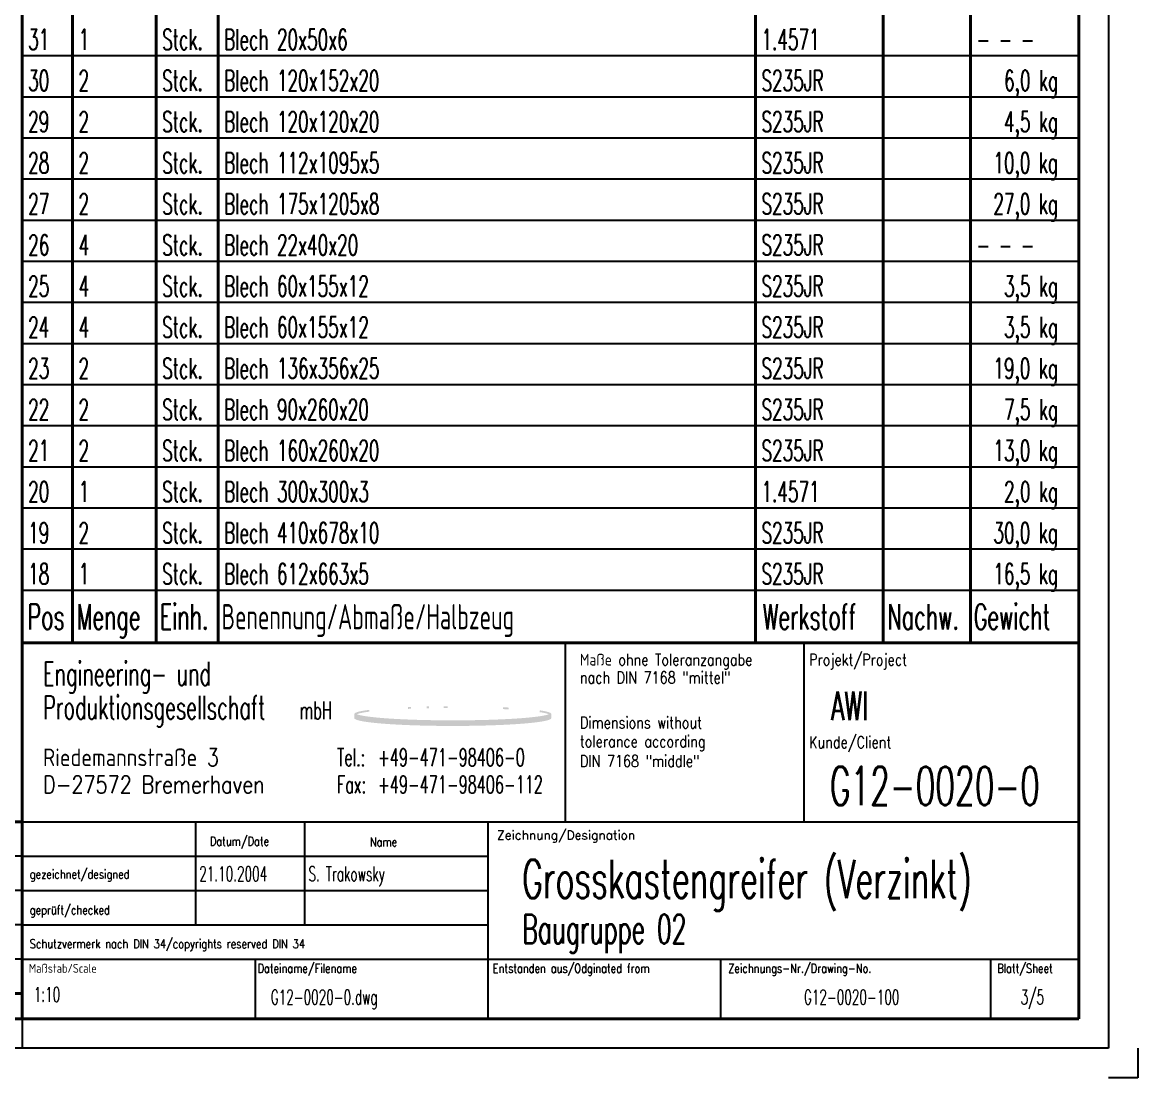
# Model space of a CAD drawing. Extents: x -2850 to -1661, y 5788 to 6629.
# Drawn here: x -1851.4 to -1661.4, y 5787.8 to 5967.5 of the extents above; entities that cross this region are included whole.
import ezdxf

# ---------------------------------------------------------------- set-up
doc = ezdxf.new("R2010")
doc.units = 0
for name, color, linetype, lineweight in [('TEXT_3', 6, 'CONTINUOUS', 25), ('TEXT_5', 7, 'CONTINUOUS', 40), ('TEXT_7', 1, 'CONTINUOUS', 60), ('VOLL_03', 6, 'CONTINUOUS', 25), ('VOLL_05', 7, 'CONTINUOUS', 40)]:
    doc.layers.add(name, color=color, linetype=linetype, lineweight=lineweight)
doc.styles.add('ROMANS', font='romans.shx', dxfattribs={"width": 0.6, "height": 80})

msp = doc.modelspace()

# ---------------------------------------------------------------- hatches: boundary and pattern name
at = {"layer": 'VOLL_03'}
h = msp.add_hatch(color=256, dxfattribs=at)
edge = h.paths.add_edge_path()
edge.add_spline(control_points=[(-1794.8249, 5849.0822), (-1794.8249, 5849.0821), (-1794.8249, 5849.0819), (-1794.8249, 5849.0818), (-1794.8249, 5849.0139), (-1794.7794, 5848.9537), (-1794.6672, 5848.8692), (-1794.6131, 5848.8398), (-1794.4703, 5848.7762), (-1794.3895, 5848.7462), (-1794.2003, 5848.6864), (-1794.0932, 5848.6572), (-1793.7338, 5848.5706), (-1793.4427, 5848.5137), (-1792.5652, 5848.372), (-1791.9041, 5848.2898), (-1790.3667, 5848.1388), (-1789.4924, 5848.07), (-1787.2778, 5847.9301), (-1785.8752, 5847.865), (-1782.887, 5847.7695), (-1781.3043, 5847.7388), (-1777.5212, 5847.709), (-1775.3017, 5847.726), (-1771.1125, 5847.8254), (-1769.1399, 5847.9072), (-1765.7535, 5848.1243), (-1764.3393, 5848.2587), (-1762.8207, 5848.4799), (-1762.4225, 5848.5534), (-1761.9188, 5848.6743), (-1761.7591, 5848.7216), (-1761.5682, 5848.7954), (-1761.5123, 5848.8207), (-1761.4157, 5848.8709), (-1761.3792, 5848.8942), (-1761.33, 5848.937), (-1761.3118, 5848.9561), (-1761.2872, 5848.9896), (-1761.275, 5849.0124), (-1761.263, 5849.0497), (-1761.2603, 5849.0637), (-1761.2596, 5849.0773)], knot_values=[6.2829725, 6.2829725, 6.2829725, 6.2829725, 6.28318531, 6.28318531, 6.28318531, 6.3879189, 6.3879189, 6.45731052, 6.45731052, 6.52670214, 6.52670214, 6.59609376, 6.59609376, 6.734877, 6.734877, 6.95555178, 6.95555178, 7.17622657, 7.17622657, 7.46550953, 7.46550953, 7.7547925, 7.7547925, 8.14714172, 8.14714172, 8.53949094, 8.53949094, 8.93184016, 8.93184016, 9.11163144, 9.11163144, 9.22343073, 9.22343073, 9.27824886, 9.27824886, 9.33306699, 9.33306699, 9.36615228, 9.36615228, 9.39923756, 9.39923756, 9.42137455, 9.42137455, 9.42137455, 9.42137455], degree=3, periodic=0)
edge.add_line((-1761.2596, 5849.0773), (-1761.2601, 5849.7093))
edge.add_spline(control_points=[(-1761.2601, 5849.7093), (-1761.2585, 5849.7259), (-1761.2599, 5849.7418), (-1761.271, 5849.7858), (-1761.2862, 5849.8134), (-1761.3276, 5849.8634), (-1761.3534, 5849.886), (-1761.4395, 5849.9468), (-1761.5179, 5849.9861), (-1761.7083, 5850.0617), (-1761.822, 5850.098), (-1762.2697, 5850.2184), (-1762.6921, 5850.301), (-1763.2147, 5850.3792)], knot_values=[9.41798981, 9.41798981, 9.41798981, 9.41798981, 9.44465877, 9.44465877, 9.49007998, 9.49007998, 9.53550119, 9.53550119, 9.62088724, 9.62088724, 9.70627329, 9.70627329, 9.90752273, 9.90752273, 9.90752273, 9.90752273], degree=3, periodic=0)
edge.add_line((-1763.2147, 5850.3792), (-1763.2607, 5850.0717))
edge.add_spline(control_points=[(-1763.2607, 5850.0717), (-1762.9728, 5850.0285), (-1762.7168, 5849.9842), (-1762.4068, 5849.9217), (-1762.324, 5849.9038), (-1762.2082, 5849.877), (-1762.171, 5849.868), (-1762.0994, 5849.8502), (-1762.0651, 5849.8413), (-1761.961, 5849.8132), (-1761.8969, 5849.7942), (-1761.7837, 5849.7566), (-1761.7347, 5849.7382), (-1761.6923, 5849.7202)], knot_values=[9.60783591, 9.60783591, 9.60783591, 9.60783591, 9.72033763, 9.72033763, 9.76514113, 9.76514113, 9.78754288, 9.78754288, 9.80994463, 9.80994463, 9.85873368, 9.85873368, 9.90752273, 9.90752273, 9.90752273, 9.90752273], degree=3, periodic=0)
edge.add_spline(control_points=[(-1761.6923, 5849.7202), (-1761.6976, 5849.718), (-1761.7029, 5849.7157), (-1761.7228, 5849.7075), (-1761.7379, 5849.7015), (-1761.8139, 5849.6726), (-1761.8853, 5849.6491), (-1762.0497, 5849.6018), (-1762.1426, 5849.5781), (-1762.312, 5849.539), (-1762.3818, 5849.5238), (-1762.6277, 5849.4733), (-1762.8216, 5849.4381), (-1763.25, 5849.369), (-1763.4846, 5849.3351), (-1764.2999, 5849.2289), (-1764.9544, 5849.16), (-1766.0558, 5849.0651), (-1766.4429, 5849.0348), (-1767.2539, 5848.9774), (-1767.6779, 5848.9502), (-1768.6088, 5848.8965), (-1769.1194, 5848.8703), (-1770.3459, 5848.8146), (-1771.0745, 5848.7868), (-1772.5749, 5848.7396), (-1773.3466, 5848.7202), (-1775.8133, 5848.6736), (-1777.5577, 5848.6625), (-1781.0069, 5848.6828), (-1782.7118, 5848.7139), (-1785.0772, 5848.7888), (-1785.8156, 5848.8174), (-1787.2303, 5848.8828), (-1787.9066, 5848.9196), (-1789.0334, 5848.9911), (-1789.5001, 5849.0243), (-1790.3828, 5849.0945), (-1790.799, 5849.1316), (-1791.4809, 5849.1996), (-1791.7586, 5849.23), (-1792.2496, 5849.2888), (-1792.4666, 5849.3171), (-1792.8716, 5849.3748), (-1793.0595, 5849.4042), (-1793.3846, 5849.4604), (-1793.5251, 5849.487), (-1793.7175, 5849.5271), (-1793.7785, 5849.5405), (-1793.8941, 5849.5672), (-1793.9487, 5849.5805), (-1794.0829, 5849.6153), (-1794.1572, 5849.6368), (-1794.2879, 5849.6792), (-1794.3434, 5849.6998), (-1794.3915, 5849.7201)], knot_values=[6.46649832, 6.46649832, 6.46649832, 6.46649832, 6.47247931, 6.47247931, 6.48851105, 6.48851105, 6.54871178, 6.54871178, 6.60891251, 6.60891251, 6.64700342, 6.64700342, 6.73581924, 6.73581924, 6.82463506, 6.82463506, 7.0214908, 7.0214908, 7.11991867, 7.11991867, 7.21834654, 7.21834654, 7.32787565, 7.32787565, 7.47300283, 7.47300283, 7.61813002, 7.61813002, 7.92866784, 7.92866784, 8.23920567, 8.23920567, 8.3868161, 8.3868161, 8.53442654, 8.53442654, 8.64755923, 8.64755923, 8.76069193, 8.76069193, 8.84653328, 8.84653328, 8.9227087, 8.9227087, 8.99888413, 8.99888413, 9.0659907, 9.0659907, 9.09954398, 9.09954398, 9.13309726, 9.13309726, 9.18746742, 9.18746742, 9.24183758, 9.24183758, 9.24183758, 9.24183758], degree=3, periodic=0)
edge.add_spline(control_points=[(-1794.3915, 5849.7201), (-1794.3867, 5849.7222), (-1794.3818, 5849.7242), (-1794.3697, 5849.7292), (-1794.3624, 5849.7322), (-1794.3476, 5849.7381), (-1794.3401, 5849.741), (-1794.309, 5849.7527), (-1794.2841, 5849.7616), (-1794.1939, 5849.792), (-1794.1205, 5849.8139), (-1793.9543, 5849.8584), (-1793.8623, 5849.8808), (-1793.6525, 5849.9274), (-1793.5331, 5849.9516), (-1793.2748, 5849.9994), (-1793.1358, 5850.0231), (-1792.7618, 5850.0821), (-1792.5145, 5850.117), (-1792.2469, 5850.151)], knot_values=[5.73017408, 5.73017408, 5.73017408, 5.73017408, 5.73573322, 5.73573322, 5.74367422, 5.74367422, 5.75161521, 5.75161521, 5.77505486, 5.77505486, 5.83081936, 5.83081936, 5.88658386, 5.88658386, 5.94723737, 5.94723737, 6.00789088, 6.00789088, 6.09999644, 6.09999644, 6.09999644, 6.09999644], degree=3, periodic=0)
edge.add_line((-1792.2469, 5850.151), (-1792.2861, 5850.4595))
edge.add_spline(control_points=[(-1792.2861, 5850.4595), (-1792.6971, 5850.4073), (-1793.0619, 5850.3529), (-1793.662, 5850.2456), (-1793.9066, 5850.1928), (-1794.2384, 5850.1045), (-1794.3496, 5850.07), (-1794.5153, 5850.0071), (-1794.5776, 5849.9788), (-1794.6847, 5849.9216), (-1794.7223, 5849.8961), (-1794.7674, 5849.8511), (-1794.7811, 5849.8349), (-1794.8001, 5849.8073), (-1794.809, 5849.7902), (-1794.8217, 5849.7547), (-1794.8249, 5849.7383), (-1794.8249, 5849.7201), (-1794.8249, 5849.7143), (-1794.8246, 5849.7085), (-1794.824, 5849.7028)], knot_values=[5.73017408, 5.73017408, 5.73017408, 5.73017408, 5.87025081, 5.87025081, 5.99745798, 5.99745798, 6.07897029, 6.07897029, 6.14085496, 6.14085496, 6.20273963, 6.20273963, 6.22894091, 6.22894091, 6.25514219, 6.25514219, 6.28318531, 6.28318531, 6.28318531, 6.29215563, 6.29215563, 6.29215563, 6.29215563], degree=3, periodic=0)
edge.add_line((-1794.824, 5849.7028), (-1794.8249, 5849.0822))
h = msp.add_hatch(color=256, dxfattribs=at)
edge = h.paths.add_edge_path()
edge.add_spline(control_points=[(-1785.1819, 5850.6457), (-1785.3411, 5850.6399), (-1785.499, 5850.6338), (-1785.6557, 5850.6275)], knot_values=[11.43710151, 11.43710151, 11.43710151, 11.43710151, 11.46871368, 11.46871368, 11.46871368, 11.46871368], degree=3, periodic=0)
edge.add_line((-1785.6557, 5850.6275), (-1785.6682, 5850.9383))
edge.add_spline(control_points=[(-1785.6682, 5850.9383), (-1785.5112, 5850.9446), (-1785.3529, 5850.9507), (-1785.1934, 5850.9565)], knot_values=[11.43710151, 11.43710151, 11.43710151, 11.43710151, 11.46871368, 11.46871368, 11.46871368, 11.46871368], degree=3, periodic=0)
edge.add_line((-1785.1934, 5850.9565), (-1785.1819, 5850.6457))
edge = h.paths.add_edge_path()
edge.add_line((-1782.4838, 5850.7241), (-1782.4906, 5851.035))
edge.add_spline(control_points=[(-1782.4906, 5851.035), (-1782.3626, 5851.0378), (-1782.2343, 5851.0404), (-1782.1055, 5851.043)], knot_values=[11.24086043, 11.24086043, 11.24086043, 11.24086043, 11.26464693, 11.26464693, 11.26464693, 11.26464693], degree=3, periodic=0)
edge.add_line((-1782.1055, 5851.043), (-1782.0995, 5850.732))
edge.add_spline(control_points=[(-1782.0995, 5850.732), (-1782.228, 5850.7295), (-1782.3561, 5850.7268), (-1782.4838, 5850.7241)], knot_values=[11.24086043, 11.24086043, 11.24086043, 11.24086043, 11.26464693, 11.26464693, 11.26464693, 11.26464693], degree=3, periodic=0)
h = msp.add_hatch(color=256, dxfattribs=at)
edge = h.paths.add_edge_path()
edge.add_spline(control_points=[(-1778.9271, 5851.0802), (-1779.1555, 5851.0792), (-1779.3837, 5851.0779), (-1779.6114, 5851.0762)], knot_values=[11.04850047, 11.04850047, 11.04850047, 11.04850047, 11.08950958, 11.08950958, 11.08950958, 11.08950958], degree=3, periodic=0)
edge.add_line((-1779.6114, 5851.0762), (-1779.6091, 5850.7652))
edge.add_spline(control_points=[(-1779.6091, 5850.7652), (-1779.3817, 5850.7669), (-1779.1539, 5850.7682), (-1778.9258, 5850.7691)], knot_values=[11.04850047, 11.04850047, 11.04850047, 11.04850047, 11.08950958, 11.08950958, 11.08950958, 11.08950958], degree=3, periodic=0)
edge.add_line((-1778.9258, 5850.7691), (-1778.9271, 5851.0802))
edge = h.paths.add_edge_path()
edge.add_line((-1769.5036, 5850.5875), (-1769.4892, 5850.8982))
edge.add_spline(control_points=[(-1769.4892, 5850.8982), (-1769.1633, 5850.883), (-1768.8443, 5850.867), (-1768.5326, 5850.8501)], knot_values=[10.39125293, 10.39125293, 10.39125293, 10.39125293, 10.45918112, 10.45918112, 10.45918112, 10.45918112], degree=3, periodic=0)
edge.add_line((-1768.5326, 5850.8501), (-1768.5495, 5850.5396))
edge.add_spline(control_points=[(-1768.5495, 5850.5396), (-1768.8603, 5850.5564), (-1769.1786, 5850.5724), (-1769.5036, 5850.5875)], knot_values=[10.39125293, 10.39125293, 10.39125293, 10.39125293, 10.45918112, 10.45918112, 10.45918112, 10.45918112], degree=3, periodic=0)

# ---------------------------------------------------------------- linework, layer by layer
at = {"layer": 'VOLL_03', "ltscale": 0.8}
for p, q in [((-1666.3783, 6623.8285), (-1666.3783, 5792.8285)), ((-1851.3783, 5797.8285), (-1851.3783, 5792.8285)), ((-1666.3783, 5792.8285), (-2845.3783, 5792.8285)), ((-1661.3783, 5792.8285), (-1661.3783, 5787.8285)), ((-1661.3783, 5787.8285), (-1666.3783, 5787.8285))]:
    msp.add_line(p, q, dxfattribs=at)
at = {"layer": 'VOLL_03'}
for p, q in [((-1851.3783, 5961.8607), (-1671.3783, 5961.8607)), ((-1851.3783, 5954.8607), (-1671.3783, 5954.8607)), ((-1851.3783, 5947.8607), (-1671.3783, 5947.8607)), ((-1851.3783, 5940.8607), (-1671.3783, 5940.8607)), ((-1851.3783, 5933.8607), (-1671.3783, 5933.8607)), ((-1851.3783, 5926.8607), (-1671.3783, 5926.8607)), ((-1851.3783, 5919.8607), (-1671.3783, 5919.8607)), ((-1851.3783, 5912.8607), (-1671.3783, 5912.8607)), ((-1851.3783, 5905.8607), (-1671.3783, 5905.8607)), ((-1851.3783, 5898.8607), (-1671.3783, 5898.8607)), ((-1851.3783, 5891.8607), (-1671.3783, 5891.8607)), ((-1851.3783, 5884.8607), (-1671.3783, 5884.8607)), ((-1851.3783, 5877.8607), (-1671.3783, 5877.8607)), ((-1851.3783, 5870.8607), (-1671.3783, 5870.8607)), ((-1758.8873, 5861.8607), (-1758.8873, 5831.3691)), ((-1718.232, 5861.8607), (-1718.232, 5831.3691)), ((-1851.3783, 5831.3691), (-1671.3783, 5831.3691)), ((-1821.9032, 5831.3691), (-1821.9032, 5813.8491)), ((-1803.2966, 5831.3691), (-1803.2966, 5813.8491)), ((-1772.1003, 5831.3691), (-1772.1003, 5797.8284)), ((-1851.3783, 5825.5291), (-1937.8278, 5825.5291)), ((-1851.3783, 5825.5291), (-1772.1003, 5825.5291)), ((-1851.3783, 5819.6891), (-1937.8278, 5819.6891)), ((-1851.3783, 5819.6891), (-1772.1003, 5819.6891)), ((-1851.3783, 5813.8491), (-1937.8278, 5813.8491)), ((-1851.3783, 5813.8491), (-1772.1003, 5813.8491)), ((-1851.3783, 5807.9923), (-1937.8278, 5807.9923)), ((-1851.3783, 5807.9923), (-1772.1003, 5807.9923)), ((-1811.7393, 5807.9923), (-1811.7393, 5797.8284)), ((-1772.1003, 5807.9923), (-1671.3783, 5807.9923)), ((-1732.4613, 5807.9923), (-1732.4613, 5797.8284)), ((-1686.4611, 5807.9923), (-1686.4611, 5797.8284))]:
    msp.add_line(p, q, dxfattribs=at)
at = {"layer": 'VOLL_05', "ltscale": 0.8}
for p, q in [((-1671.3783, 6618.8285), (-1671.3783, 5797.8285)), ((-1671.3783, 5797.8285), (-2840.3783, 5797.8285))]:
    msp.add_line(p, q, dxfattribs=at)
at = {"layer": 'VOLL_05'}
for p, q in [((-1851.3783, 6150.8607), (-1851.3783, 5861.8607)), ((-1818.0034, 6150.8607), (-1818.0034, 5861.8607)), ((-1689.838, 6136.8607), (-1689.838, 5861.8607)), ((-1842.8012, 6129.8607), (-1842.8012, 5861.8607)), ((-1828.5654, 6129.8607), (-1828.5654, 5861.8607)), ((-1726.4585, 6129.8607), (-1726.4585, 5861.8607)), ((-1704.7626, 6129.8607), (-1704.7626, 5861.8607)), ((-1851.3783, 5797.8285), (-1851.3783, 5861.8607)), ((-1851.3783, 5861.8607), (-1671.3783, 5861.8607)), ((-1851.3783, 5831.3691), (-1937.8278, 5831.3691)), ((-1851.3783, 5802.1523), (-1937.8278, 5802.1523))]:
    msp.add_line(p, q, dxfattribs=at)

# ---------------------------------------------------------------- texts
at = {"layer": 'TEXT_3', "style": 'ROMANS'}
for s, height, width, p in [('31', 3.5, 0.6, (-1850.3783, 5962.8607)), ('1', 3.5, 0.6, (-1841.8012, 5962.8607)), ('Stck.', 3.5, 0.6, (-1827.5654, 5962.8607)), ('Blech 20x50x6', 3.5, 0.6, (-1817.0034, 5962.8607)), ('1.4571', 3.5, 0.6, (-1725.4585, 5962.8607)), ('- - -', 3.5, 0.6, (-1688.838, 5962.8607)), ('30', 3.5, 0.6, (-1850.3783, 5955.8607)), ('2', 3.5, 0.6, (-1841.8012, 5955.8607)), ('Stck.', 3.5, 0.6, (-1827.5654, 5955.8607)), ('Blech 120x152x20', 3.5, 0.6, (-1817.0034, 5955.8607)), ('S235JR', 3.5, 0.6, (-1725.4585, 5955.8607)), ('   6,0 kg', 3.5, 0.6, (-1688.838, 5955.8607)), ('29', 3.5, 0.6, (-1850.3783, 5948.8607)), ('2', 3.5, 0.6, (-1841.8012, 5948.8607)), ('Stck.', 3.5, 0.6, (-1827.5654, 5948.8607)), ('Blech 120x120x20', 3.5, 0.6, (-1817.0034, 5948.8607)), ('S235JR', 3.5, 0.6, (-1725.4585, 5948.8607)), ('   4,5 kg', 3.5, 0.6, (-1688.838, 5948.8607)), ('28', 3.5, 0.6, (-1850.3783, 5941.8607)), ('2', 3.5, 0.6, (-1841.8012, 5941.8607)), ('Stck.', 3.5, 0.6, (-1827.5654, 5941.8607)), ('Blech 112x1095x5', 3.5, 0.6, (-1817.0034, 5941.8607)), ('S235JR', 3.5, 0.6, (-1725.4585, 5941.8607)), ('  10,0 kg', 3.5, 0.6, (-1688.838, 5941.8607)), ('27', 3.5, 0.6, (-1850.3783, 5934.8607)), ('2', 3.5, 0.6, (-1841.8012, 5934.8607)), ('Stck.', 3.5, 0.6, (-1827.5654, 5934.8607)), ('Blech 175x1205x8', 3.5, 0.6, (-1817.0034, 5934.8607)), ('S235JR', 3.5, 0.6, (-1725.4585, 5934.8607)), ('  27,0 kg', 3.5, 0.6, (-1688.838, 5934.8607)), ('26', 3.5, 0.6, (-1850.3783, 5927.8607)), ('4', 3.5, 0.6, (-1841.8012, 5927.8607)), ('Stck.', 3.5, 0.6, (-1827.5654, 5927.8607)), ('Blech 22x40x20', 3.5, 0.6, (-1817.0034, 5927.8607)), ('S235JR', 3.5, 0.6, (-1725.4585, 5927.8607)), ('- - -', 3.5, 0.6, (-1688.838, 5927.8607)), ('25', 3.5, 0.6, (-1850.3783, 5920.8607)), ('4', 3.5, 0.6, (-1841.8012, 5920.8607)), ('Stck.', 3.5, 0.6, (-1827.5654, 5920.8607)), ('Blech 60x155x12', 3.5, 0.6, (-1817.0034, 5920.8607)), ('S235JR', 3.5, 0.6, (-1725.4585, 5920.8607)), ('   3,5 kg', 3.5, 0.6, (-1688.838, 5920.8607)), ('24', 3.5, 0.6, (-1850.3783, 5913.8607)), ('4', 3.5, 0.6, (-1841.8012, 5913.8607)), ('Stck.', 3.5, 0.6, (-1827.5654, 5913.8607)), ('Blech 60x155x12', 3.5, 0.6, (-1817.0034, 5913.8607)), ('S235JR', 3.5, 0.6, (-1725.4585, 5913.8607)), ('   3,5 kg', 3.5, 0.6, (-1688.838, 5913.8607)), ('23', 3.5, 0.6, (-1850.3783, 5906.8607)), ('2', 3.5, 0.6, (-1841.8012, 5906.8607)), ('Stck.', 3.5, 0.6, (-1827.5654, 5906.8607)), ('Blech 136x356x25', 3.5, 0.6, (-1817.0034, 5906.8607)), ('S235JR', 3.5, 0.6, (-1725.4585, 5906.8607)), ('  19,0 kg', 3.5, 0.6, (-1688.838, 5906.8607)), ('22', 3.5, 0.6, (-1850.3783, 5899.8607)), ('2', 3.5, 0.6, (-1841.8012, 5899.8607)), ('Stck.', 3.5, 0.6, (-1827.5654, 5899.8607)), ('Blech 90x260x20', 3.5, 0.6, (-1817.0034, 5899.8607)), ('S235JR', 3.5, 0.6, (-1725.4585, 5899.8607)), ('   7,5 kg', 3.5, 0.6, (-1688.838, 5899.8607)), ('21', 3.5, 0.6, (-1850.3783, 5892.8607)), ('2', 3.5, 0.6, (-1841.8012, 5892.8607)), ('Stck.', 3.5, 0.6, (-1827.5654, 5892.8607)), ('Blech 160x260x20', 3.5, 0.6, (-1817.0034, 5892.8607)), ('S235JR', 3.5, 0.6, (-1725.4585, 5892.8607)), ('  13,0 kg', 3.5, 0.6, (-1688.838, 5892.8607)), ('20', 3.5, 0.6, (-1850.3783, 5885.8607)), ('1', 3.5, 0.6, (-1841.8012, 5885.8607)), ('Stck.', 3.5, 0.6, (-1827.5654, 5885.8607)), ('Blech 300x300x3', 3.5, 0.6, (-1817.0034, 5885.8607)), ('1.4571', 3.5, 0.6, (-1725.4585, 5885.8607)), ('   2,0 kg', 3.5, 0.6, (-1688.838, 5885.8607)), ('19', 3.5, 0.6, (-1850.3783, 5878.8607)), ('2', 3.5, 0.6, (-1841.8012, 5878.8607)), ('Stck.', 3.5, 0.6, (-1827.5654, 5878.8607)), ('Blech 410x678x10', 3.5, 0.6, (-1817.0034, 5878.8607)), ('S235JR', 3.5, 0.6, (-1725.4585, 5878.8607)), ('  30,0 kg', 3.5, 0.6, (-1688.838, 5878.8607)), ('18', 3.5, 0.6, (-1850.3783, 5871.8607)), ('1', 3.5, 0.6, (-1841.8012, 5871.8607)), ('Stck.', 3.5, 0.6, (-1827.5654, 5871.8607)), ('Blech 612x663x5', 3.5, 0.6, (-1817.0034, 5871.8607)), ('S235JR', 3.5, 0.6, (-1725.4585, 5871.8607)), ('  16,5 kg', 3.5, 0.6, (-1688.838, 5871.8607)), ('Maße ohne Toleranzangabe', 2, 0.8, (-1756.3941, 5858.0032)), ('Projekt/Project', 2, 0.8, (-1717.3578, 5858.0032)), ('nach DIN 7168 "mittel"', 2, 0.8, (-1756.3941, 5854.9662)), ('Dimensions without ', 2, 0.8, (-1756.3941, 5847.2869)), ('Kunde/Client ', 2, 0.8, (-1717.3578, 5843.9485)), ('tolerance according', 2, 0.8, (-1756.3941, 5844.0869)), ('Riedemannstraße 3', 3, 0.8, (-1847.845, 5840.8749)), ('Tel.:', 3, 0.6, (-1797.7454, 5840.8749)), ('+49-471-98406-0', 3, 0.6, (-1790.7776, 5840.8749)), ('DIN 7168 "middle"', 2, 0.8, (-1756.3941, 5840.7438)), ('D-27572 Bremerhaven', 3, 0.8, (-1847.845, 5836.2522)), ('Fax:', 3, 0.6, (-1797.7454, 5836.252)), ('+49-471-98406-112', 3, 0.6, (-1790.7776, 5836.2522)), ('Datum/Date', 1.52458, 0.8, (-1819.4307, 5827.3288)), (' Name', 1.52458, 0.8, (-1793.0117, 5827.2135)), ('gezeichnet/designed', 1.524577, 0.8, (-1850.1114, 5821.7166)), ('21.10.2004', 2.5, 0.6, (-1821.2303, 5821.2924)), ('S. Trakowsky', 2.5, 0.6, (-1802.6237, 5821.2924)), ('geprüft/checked', 1.524577, 0.8, (-1850.1114, 5815.628)), ('Schutzvermerk nach DIN 34/copyrights reserved DIN 34', 1.5246, 0.8, (-1850.1114, 5809.8607)), ('Maßstab/Scale', 1.524577, 0.8, (-1850.2581, 5805.69)), ('Dateiname/Filename', 1.524577, 0.8, (-1811.3093, 5805.6892)), ('Entstanden aus/Odginated from', 1.524577, 0.8, (-1771.2375, 5805.6892)), ('Zeichnungs-Nr./Drawing-No.', 1.524577, 0.8, (-1731.1411, 5805.6892)), ('Blatt/Sheet', 1.524577, 0.8, (-1685.317, 5805.6892)), ('1:10', 2.5, 0.6, (-1849.4196, 5800.7633)), ('G12-0020-0.dwg', 2.5, 0.6, (-1809.0552, 5800.3066)), ('G12-0020-100', 2.5, 0.6, (-1718.2357, 5800.3066)), ('3/5', 2.5, 0.6, (-1681.3157, 5800.3066))]:
    msp.add_text(s, height=height, dxfattribs=dict(at, width=width)).set_placement(p)
msp.add_text('Zeichnung/Designation', height=1.524577, dxfattribs=at).set_placement((-1770.5069, 5828.3725))
at = {"layer": 'TEXT_5', "style": 'ROMANS', "width": 0.6}
for s, height, p in [('Pos', 4.30281, (-1850.4786, 5864.1661)), ('Menge', 4.30281, (-1842.0935, 5864.1661)), ('Einh.', 4.30281, (-1827.9656, 5864.1661)), ('Benennung/Abmaße/Halbzeug', 4.302811, (-1817.4312, 5864.1661)), ('Werkstoff', 4.30281, (-1725.2385, 5864.1661)), ('Nachw.', 4.30281, (-1704.0018, 5864.1661)), ('Gewicht', 4.30281, (-1689.3067, 5864.1661)), ('Engineering- und ', 4, (-1847.845, 5854.6106)), ('Produktionsgesellschaft', 4, (-1847.845, 5848.8621)), ('AWI', 4.90081, (-1713.6205, 5848.6852)), ('mbH', 3, (-1804.1182, 5848.8679)), ('Baugruppe 02', 4.900805, (-1766.2263, 5810.6879))]:
    msp.add_text(s, height=height, dxfattribs=at).set_placement(p)
at = {"layer": 'TEXT_7', "style": 'ROMANS', "width": 0.6}
for s, height, p in [('G12-0020-0', 6.53441, (-1713.8349, 5834.2334)), ('Grosskastengreifer (Verzinkt)', 6.534407, (-1766.2408, 5818.4067))]:
    msp.add_text(s, height=height, dxfattribs=at).set_placement(p)

doc.saveas('drawing.dxf')
